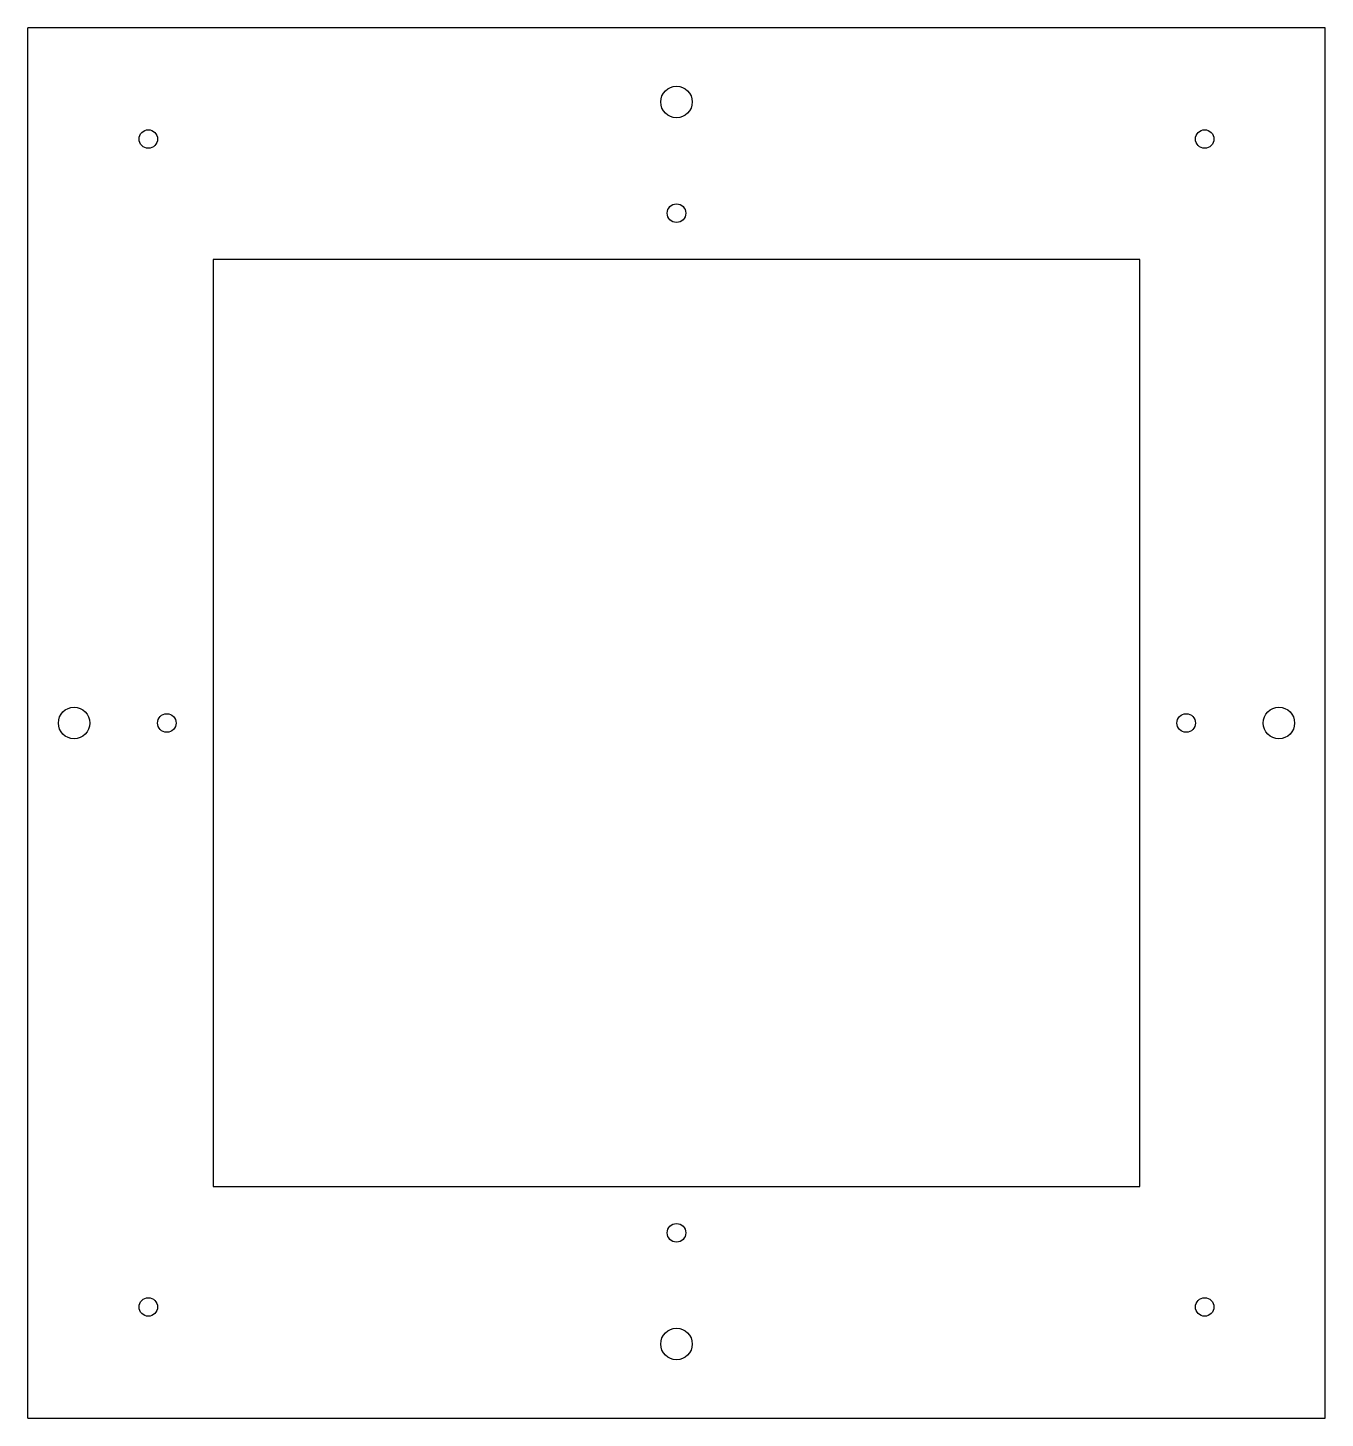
# Model space of a CAD drawing. Header units: millimetres. Extents: x 0 to 140, y 0 to 150.
import ezdxf

# ---------------------------------------------------------------- set-up
doc = ezdxf.new("R2010")
doc.units = ezdxf.units.MM

msp = doc.modelspace()

# ---------------------------------------------------------------- linework, layer by layer
at = {"color": 7, "linetype": 'Continuous', "lineweight": 25}
for p, q in [((0, 0), (0, 150)), ((140, 150), (0, 150)), ((140, 0), (140, 150)), ((20, 125), (20, 25)), ((120, 125), (20, 125)), ((120, 25), (120, 125)), ((20, 25), (120, 25)), ((0, 0), (140, 0))]:
    msp.add_line(p, q, dxfattribs=at)
for centre, radius in [((70, 142), 1.7), ((13, 138), 1), ((127, 138), 1), ((70, 130), 1), ((5, 75), 1.7), ((135, 75), 1.7), ((15, 75), 1), ((125, 75), 1), ((70, 20), 1), ((13, 12), 1), ((127, 12), 1), ((70, 8), 1.7)]:
    msp.add_circle(centre, radius, dxfattribs=at)

doc.saveas('drawing.dxf')
